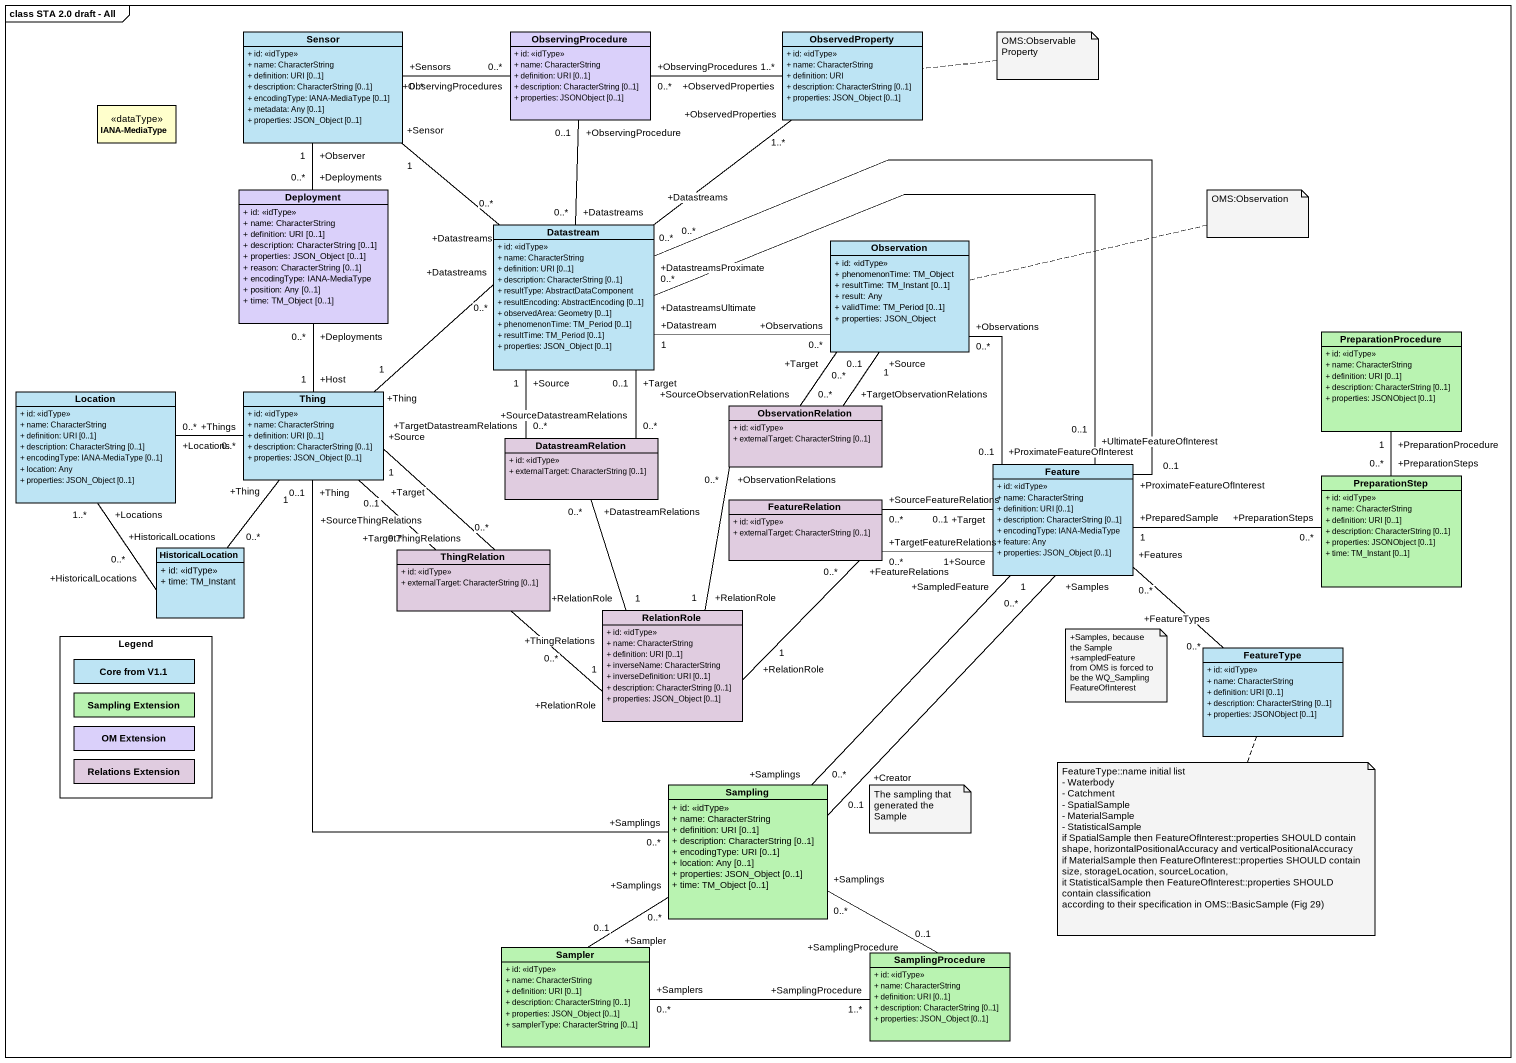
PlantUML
@startuml
mainframe class STA 2.0 draft - All
hide circle
hide empty members
skinparam classAttributeIconSize 0
class Sensor #BDE4F4 {
  + id: <<idType>>
  + name: CharacterString
  + definition: URI [0..1]
  + description: CharacterString [0..1]
  + encodingType: IANA-MediaType [0..1]
  + metadata: Any [0..1]
  + properties: JSON_Object [0..1]
}
class ObservingProcedure #DAD0FA {
  + id: <<idType>>
  + name: CharacterString
  + definition: URI [0..1]
  + description: CharacterString [0..1]
  + properties: JSONObject [0..1]
}
class ObservedProperty #BDE4F4 {
  + id: <<idType>>
  + name: CharacterString
  + definition: URI
  + description: CharacterString [0..1]
  + properties: JSON_Object [0..1]
}
class "IANA-MediaType" as IANA_MediaType <<dataType>>
class Deployment #DAD0FA {
  + id: <<idType>>
  + name: CharacterString
  + definition: URI [0..1]
  + description: CharacterString [0..1]
  + properties: JSON_Object [0..1]
  + reason: CharacterString [0..1]
  + encodingType: IANA-MediaType
  + position: Any [0..1]
  + time: TM_Object [0..1]
}
class Datastream #BDE4F4 {
  + id: <<idType>>
  + name: CharacterString
  + definition: URI [0..1]
  + description: CharacterString [0..1]
  + resultType: AbstractDataComponent
  + resultEncoding: AbstractEncoding [0..1]
  + observedArea: Geometry [0..1]
  + phenomenonTime: TM_Period [0..1]
  + resultTime: TM_Period [0..1]
  + properties: JSON_Object [0..1]
}
class Observation #BDE4F4 {
  + id: <<idType>>
  + phenomenonTime: TM_Object
  + resultTime: TM_Instant [0..1]
  + result: Any
  + validTime: TM_Period [0..1]
  + properties: JSON_Object
}
class PreparationProcedure #B9F3B1 {
  + id: <<idType>>
  + name: CharacterString
  + definition: URI [0..1]
  + description: CharacterString [0..1]
  + properties: JSONObject [0..1]
}
class Location #BDE4F4 {
  + id: <<idType>>
  + name: CharacterString
  + definition: URI [0..1]
  + description: CharacterString [0..1]
  + encodingType: IANA-MediaType [0..1]
  + location: Any
  + properties: JSON_Object [0..1]
}
class Thing #BDE4F4 {
  + id: <<idType>>
  + name: CharacterString
  + definition: URI [0..1]
  + description: CharacterString [0..1]
  + properties: JSON_Object [0..1]
}
class ObservationRelation #E0CCE0 {
  + id: <<idType>>
  + externalTarget: CharacterString [0..1]
}
class DatastreamRelation #E0CCE0 {
  + id: <<idType>>
  + externalTarget: CharacterString [0..1]
}
class Feature #BDE4F4 {
  + id: <<idType>>
  + name: CharacterString
  + definition: URI [0..1]
  + description: CharacterString [0..1]
  + encodingType: IANA-MediaType
  + feature: Any
  + properties: JSON_Object [0..1]
}
class PreparationStep #B9F3B1 {
  + id: <<idType>>
  + name: CharacterString
  + definition: URI [0..1]
  + description: CharacterString [0..1]
  + properties: JSONObject [0..1]
  + time: TM_Instant [0..1]
}
class FeatureRelation #E0CCE0 {
  + id: <<idType>>
  + externalTarget: CharacterString [0..1]
}
class HistoricalLocation #BDE4F4 {
  + id: <<idType>>
  + time: TM_Instant
}
class ThingRelation #E0CCE0 {
  + id: <<idType>>
  + externalTarget: CharacterString [0..1]
}
rectangle "Legend" as Legend_ {
  class "Core from V1.1" as Core_from_V1_1 #BDE4F4
  class "OM Extension" as OM_Extension #DAD0FA
  class "Sampling Extension" as Sampling_Extension #B9F3B1
  class "Relations Extension" as Relations_Extension #E0CCE0
}
class RelationRole #E0CCE0 {
  + id: <<idType>>
  + name: CharacterString
  + definition: URI [0..1]
  + inverseName: CharacterString
  + inverseDefinition: URI [0..1]
  + description: CharacterString [0..1]
  + properties: JSON_Object [0..1]
}
class FeatureType #BDE4F4 {
  + id: <<idType>>
  + name: CharacterString
  + definition: URI [0..1]
  + description: CharacterString [0..1]
  + properties: JSONObject [0..1]
}
class Sampling #B9F3B1 {
  + id: <<idType>>
  + name: CharacterString
  + definition: URI [0..1]
  + description: CharacterString [0..1]
  + encodingType: URI [0..1]
  + location: Any [0..1]
  + properties: JSON_Object [0..1]
  + time: TM_Object [0..1]
}
class Sampler #B9F3B1 {
  + id: <<idType>>
  + name: CharacterString
  + definition: URI [0..1]
  + description: CharacterString [0..1]
  + properties: JSON_Object [0..1]
  + samplerType: CharacterString [0..1]
}
class SamplingProcedure #B9F3B1 {
  + id: <<idType>>
  + name: CharacterString
  + definition: URI [0..1]
  + description: CharacterString [0..1]
  + properties: JSON_Object [0..1]
}
Sensor "+Sensors\n0..*" -right- "+ObservingProcedures\n0..*" ObservingProcedure
ObservingProcedure "+ObservingProcedures\n0..*" -right- "+ObservedProperties\n1..*" ObservedProperty
Deployment "+Deployments\n0..*" -up- "+Observer\n1" Sensor
Deployment "+Deployments\n0..*" -- "+Host\n1" Thing
Datastream "+Datastreams\n0..*" -up- "+Sensor\n1" Sensor
Datastream "+Datastreams\n0..*" -up- "+ObservingProcedure\n0..1" ObservingProcedure
Datastream "+Datastreams\n0..*" -up- "+ObservedProperties\n1..*" ObservedProperty
Datastream "+Datastream\n1" -right- "+Observations\n0..*" Observation
Datastream "+DatastreamsUltimate\n0..*" -right- "+UltimateFeatureOfInterest\n0..1" Feature
Datastream "+DatastreamsProximate\n0..*" -right- "+ProximateFeatureOfInterest\n0..1" Feature
Observation "+Observations\n0..*" -- "+ProximateFeatureOfInterest\n0..1" Feature
Thing "+Thing\n1" -right- "+Datastreams\n0..*" Datastream
Thing "+Things\n0..*" -left- "+Locations\n0..*" Location
ObservationRelation "+SourceObservationRelations\n0..*" -up- "+Target\n0..1" Observation
ObservationRelation "+TargetObservationRelations\n0..*" -up- "+Source\n1" Observation
DatastreamRelation "+TargetDatastreamRelations\n0..*" -up- "+Source\n1" Datastream
DatastreamRelation "+SourceDatastreamRelations\n0..*" -up- "+Target\n0..1" Datastream
Feature "+PreparedSample\n1" -right- "+PreparationSteps\n0..*" PreparationStep
Feature "+Samples\n0..*" -- "+Creator\n0..1" Sampling
PreparationStep "+PreparationSteps\n0..*" -up- "+PreparationProcedure\n1" PreparationProcedure
FeatureRelation "+SourceFeatureRelations\n0..*" -right- "+Target\n0..1" Feature
FeatureRelation "+TargetFeatureRelations\n0..*" -right- "+Source\n1" Feature
HistoricalLocation "+HistoricalLocations\n0..*" -up- "+Locations\n1..*" Location
HistoricalLocation "+HistoricalLocations\n0..*" -up- "+Thing\n1" Thing
ThingRelation "+SourceThingRelations\n0..*" -up- "+Target\n0..1" Thing
ThingRelation "+TargetThingRelations\n0..*" -up- "+Source\n1" Thing
RelationRole "+RelationRole\n1" -up- "+ObservationRelations\n0..*" ObservationRelation
RelationRole "+RelationRole\n1" -up- "+DatastreamRelations\n0..*" DatastreamRelation
RelationRole "+RelationRole\n1" -up- "+FeatureRelations\n0..*" FeatureRelation
RelationRole "+RelationRole\n1" -left- "+ThingRelations\n0..*" ThingRelation
FeatureType "+FeatureTypes\n0..*" -up- "+Features\n0..*" Feature
Sampling "+Samplings\n0..*" -up- "+Thing\n0..1" Thing
Sampling "+Samplings\n0..*" -up- "+SampledFeature\n1" Feature
Sampler "+Sampler\n0..1" -up- "+Samplings\n0..*" Sampling
Sampler "+Samplers\n0..*" -right- "+SamplingProcedure\n1..*" SamplingProcedure
SamplingProcedure "+SamplingProcedure\n0..1" -up- "+Samplings\n0..*" Sampling
note right of ObservedProperty : OMS:ObservableProperty
note right of Observation : OMS:Observation
note as N3
  +Samples, because the Sample +sampledFeature from OMS is forced to be the WQ_Sampling FeatureOfInterest
end note
note bottom of FeatureType
  FeatureType::name initial list
  - Waterbody
  - Catchment
  - SpatialSample
  - MaterialSample
  - StatisticalSample
  if SpatialSample then FeatureOfInterest::properties SHOULD contain shape, horizontalPositionalAccuracy and verticalPositionalAccuracy
  if MaterialSample then FeatureOfInterest::properties SHOULD contain size, storageLocation, sourceLocation,
  it StatisticalSample then FeatureOfInterest::properties SHOULD contain classification
  according to their specification in OMS::BasicSample (Fig 29)
end note
note as N5
  The sampling that generated the Sample
end note
@enduml
